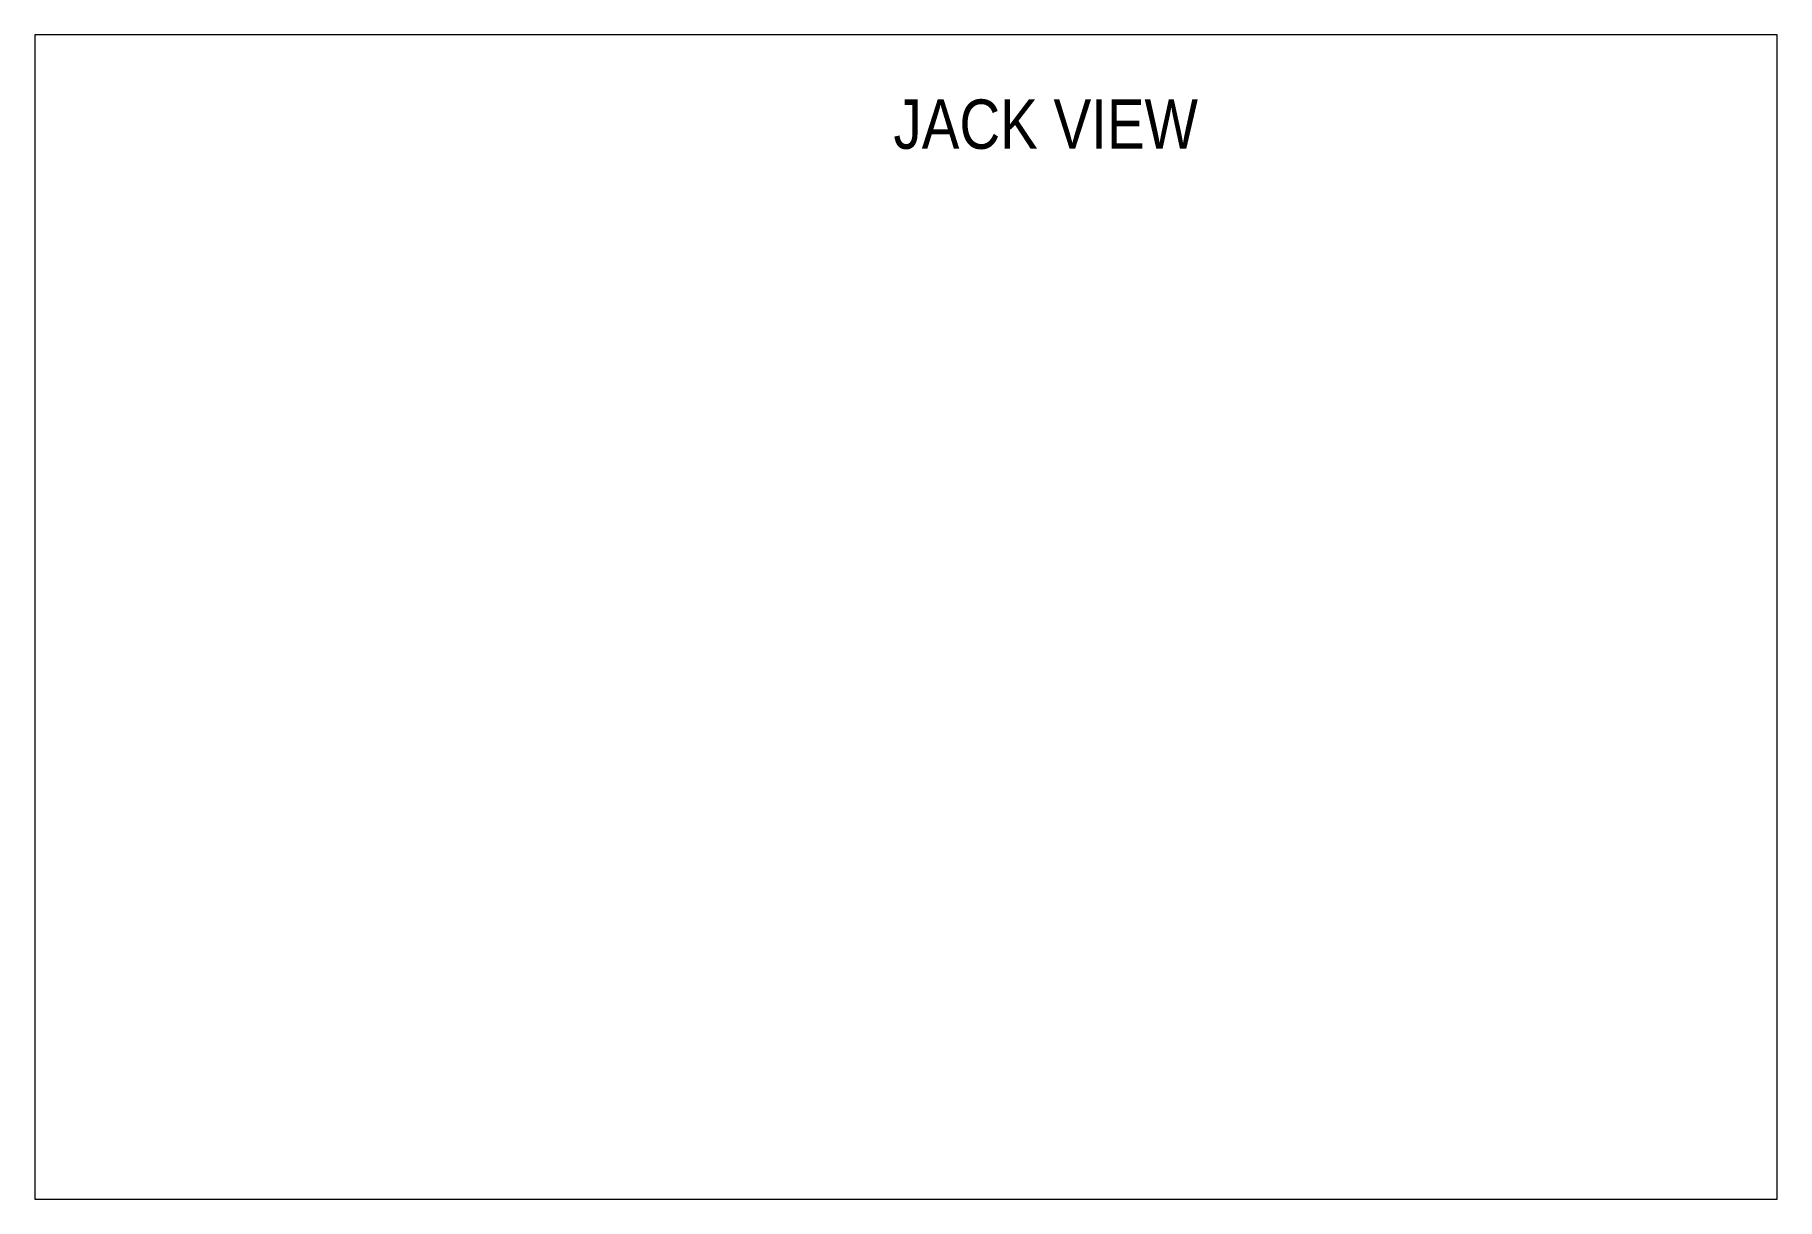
# Paper-space layout 'JACK VIEW' of a CAD drawing. Header units: inches. Extents: x 0 to 35.3, y 0 to 23.6.
import ezdxf

# ---------------------------------------------------------------- set-up
doc = ezdxf.new("R2010")
doc.units = ezdxf.units.IN
doc.header["$MEASUREMENT"] = 0
doc.layers.add('DIMENSIONS @ 1', color=7, linetype='Continuous')
doc.layers.add('WALL FRAMING', color=7, linetype='Continuous', lineweight=30)
doc.styles.add('ARCHENTLTD', font='technical.ttf', dxfattribs={"height": 6})

psp = doc.layouts.new('JACK VIEW')

# ---------------------------------------------------------------- texts
at = {"layer": 'DIMENSIONS @ 1', "lineweight": 9, "insert": (17.411, 22.293), "char_height": 1, "width": 6.288, "attachment_point": 1, "style": 'ARCHENTLTD'}
psp.add_mtext('JACK VIEW', dxfattribs=at)

# ---------------------------------------------------------------- viewports
at = {"layer": 'WALL FRAMING', "lineweight": 9}
psp.add_viewport(center=(17.665, 11.802), size=(35.33, 23.60333), view_center_point=(24975.49494, 15942.55194), view_height=837.0751917, dxfattribs=at)

doc.saveas('drawing.dxf')
